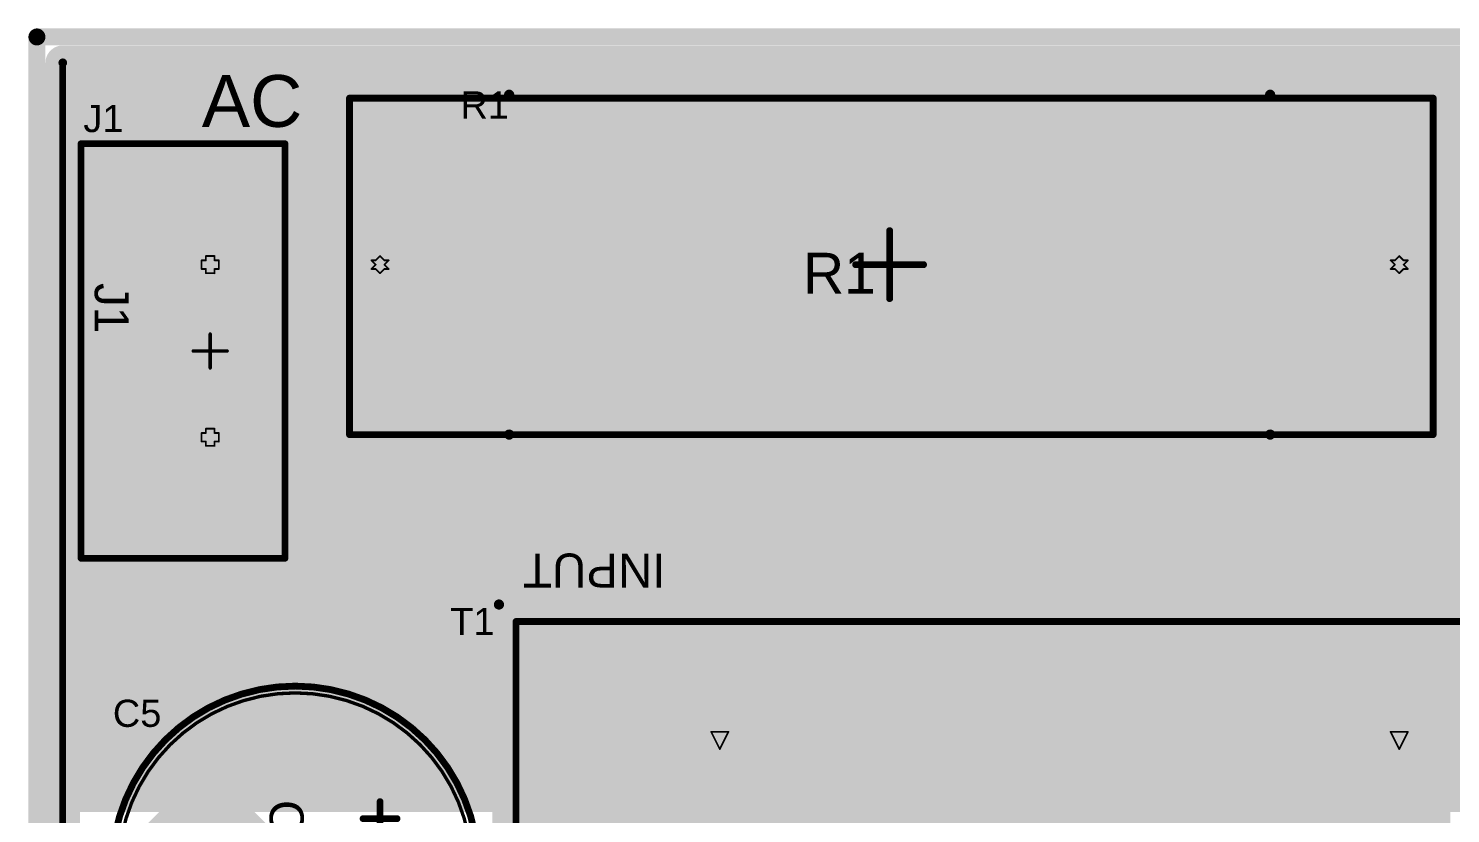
# Model space of a CAD drawing. Header units: inches. Extents: x -21 to 344, y -3 to 240.
# Drawn here: x -1.35 to 40.51, y 85.45 to 108.55 of the extents above; entities that cross this region are included whole.
import ezdxf

# ---------------------------------------------------------------- set-up
doc = ezdxf.new("R2010")
doc.units = ezdxf.units.IN
for name, color, linetype in [('Bottom Layer', 5, 'Continuous'), ('Bottom Solder', 6, 'Continuous'), ('Drill Drawing', 1, 'Continuous'), ('Int1 -GND)', 76, 'Continuous'), ('Int2 -PWR)', 16, 'Continuous'), ('Keep-Out Layer', 6, 'Continuous'), ('Multi-Layer', 9, 'Continuous'), ('Pad Holes', 156, 'Continuous'), ('Route Tool Path', 56, 'Continuous'), ('Top Component Center', 76, 'Continuous'), ('Top Designator', 56, 'Continuous'), ('Top Layer', 1, 'Continuous'), ('Top Overlay', 2, 'Continuous'), ('Top Solder', 216, 'Continuous')]:
    doc.layers.add(name, color=color, linetype=linetype)
doc.styles.add('Arial', font='', dxfattribs={"height": 0.2})
doc.styles.get('Arial').set_extended_font_data('Arial')

# ---------------------------------------------------------------- blocks, each defined once
blk = doc.blocks.new('EI30_14')
at = {"layer": 'Bottom Layer'}
h = blk.add_hatch(color=5, dxfattribs=at)
edge = h.paths.add_edge_path()
edge.add_arc((-10, 10), 0.75, 0, 360)
h = blk.add_hatch(color=5, dxfattribs=at)
edge = h.paths.add_edge_path()
edge.add_arc((10, 10), 0.75, 0, 360)
at = {"layer": 'Bottom Solder'}
h = blk.add_hatch(color=6, dxfattribs=at)
edge = h.paths.add_edge_path()
edge.add_arc((-10, 10), 0.8, 0, 360)
h = blk.add_hatch(color=6, dxfattribs=at)
edge = h.paths.add_edge_path()
edge.add_arc((10, 10), 0.8, 0, 360)
at = {"layer": 'Int1 -GND)'}
h = blk.add_hatch(color=7, dxfattribs=at)
edge = h.paths.add_edge_path()
edge.add_arc((-10, 10), 1.212, 0, 360)
h = blk.add_hatch(color=7, dxfattribs=at)
edge = h.paths.add_edge_path()
edge.add_arc((10, 10), 1.212, 0, 360)
at = {"layer": 'Int2 -PWR)'}
h = blk.add_hatch(color=7, dxfattribs=at)
edge = h.paths.add_edge_path()
edge.add_arc((-10, 10), 1.212, 0, 360)
h = blk.add_hatch(color=7, dxfattribs=at)
edge = h.paths.add_edge_path()
edge.add_arc((10, 10), 1.212, 0, 360)
at = {"layer": 'Multi-Layer'}
h = blk.add_hatch(color=9, dxfattribs=at)
edge = h.paths.add_edge_path()
edge.add_arc((-10, 10), 0.75, 0, 360)
h = blk.add_hatch(color=9, dxfattribs=at)
edge = h.paths.add_edge_path()
edge.add_arc((10, 10), 0.75, 0, 360)
at = {"layer": 'Pad Holes'}
h = blk.add_hatch(color=7, dxfattribs=at)
edge = h.paths.add_edge_path()
edge.add_arc((-10, 10), 0.45, 0, 360)
h = blk.add_hatch(color=7, dxfattribs=at)
edge = h.paths.add_edge_path()
edge.add_arc((10, 10), 0.45, 0, 360)
at = {"layer": 'Top Layer'}
h = blk.add_hatch(color=1, dxfattribs=at)
edge = h.paths.add_edge_path()
edge.add_arc((-10, 10), 0.75, 0, 360)
h = blk.add_hatch(color=1, dxfattribs=at)
edge = h.paths.add_edge_path()
edge.add_arc((10, 10), 0.75, 0, 360)
at = {"layer": 'Top Solder'}
h = blk.add_hatch(color=216, dxfattribs=at)
edge = h.paths.add_edge_path()
edge.add_arc((-10, 10), 0.8, 0, 360)
h = blk.add_hatch(color=216, dxfattribs=at)
edge = h.paths.add_edge_path()
edge.add_arc((10, 10), 0.8, 0, 360)
at = {"layer": 'Top Component Center'}
for points in [[(-16, -13.5, 0.2, 0.2, 0), (-16, 13.5, 0.2, 0.2, 0)], [(-16, 13.5, 0.2, 0.2, 0), (16, 13.5, 0.2, 0.2, 0)]]:
    blk.add_lwpolyline(points, format="xyseb", dxfattribs=at)
blk.add_lwpolyline([(-16.05, 13.5, 0.1, 0.1, 1), (-15.95, 13.5, 0.1, 0.1, 1)], format="xyseb", close=True, dxfattribs=at)
blk.add_lwpolyline([(-16.05, 13.5, 0.1, 0.1, 1), (-15.95, 13.5, 0.1, 0.1, 1)], format="xyseb", close=True, dxfattribs=at)
at = {"layer": 'Top Designator'}
for points in [[(-16, 13.5, 0.2, 0.2, 0), (16, 13.5, 0.2, 0.2, 0)], [(-16, -13.5, 0.2, 0.2, 0), (-16, 13.5, 0.2, 0.2, 0)]]:
    blk.add_lwpolyline(points, format="xyseb", dxfattribs=at)
blk.add_lwpolyline([(-16.05, 13.5, 0.1, 0.1, 1), (-15.95, 13.5, 0.1, 0.1, 1)], format="xyseb", close=True, dxfattribs=at)
blk.add_lwpolyline([(-16.05, 13.5, 0.1, 0.1, 1), (-15.95, 13.5, 0.1, 0.1, 1)], format="xyseb", close=True, dxfattribs=at)
at = {"layer": 'Top Overlay'}
for points in [[(-16.5, -14, 0.3, 0.3, 0), (-16.5, 14, 0.3, 0.3, 0)], [(-16.5, 14, 0.3, 0.3, 0), (16.5, 14, 0.3, 0.3, 0)]]:
    blk.add_lwpolyline(points, format="xyseb", dxfattribs=at)
blk.add_lwpolyline([(-16.575, 14, 0.15, 0.15, 1), (-16.425, 14, 0.15, 0.15, 1)], format="xyseb", close=True, dxfattribs=at)
blk.add_lwpolyline([(-16.575, 14, 0.15, 0.15, 1), (-16.425, 14, 0.15, 0.15, 1)], format="xyseb", close=True, dxfattribs=at)
at = {"layer": 'Top Overlay', "style": 'Arial'}
blk.add_text('INPUT', height=1, rotation=180, dxfattribs=at).set_placement((-11.6, 15.5))
blk = doc.blocks.new('5WD27_56')
at = {"layer": 'Bottom Layer'}
h = blk.add_hatch(color=5, dxfattribs=at)
edge = h.paths.add_edge_path()
edge.add_arc((-15, 0), 0.8, 0, 360)
h = blk.add_hatch(color=5, dxfattribs=at)
edge = h.paths.add_edge_path()
edge.add_arc((15, 0), 0.8, 0, 360)
at = {"layer": 'Bottom Solder'}
h = blk.add_hatch(color=6, dxfattribs=at)
edge = h.paths.add_edge_path()
edge.add_arc((-15, 0), 0.85, 0, 360)
h = blk.add_hatch(color=6, dxfattribs=at)
edge = h.paths.add_edge_path()
edge.add_arc((15, 0), 0.85, 0, 360)
at = {"layer": 'Int1 -GND)'}
h = blk.add_hatch(color=7, dxfattribs=at)
edge = h.paths.add_edge_path()
edge.add_arc((-15, 0), 1.262, 0, 360)
h = blk.add_hatch(color=7, dxfattribs=at)
edge = h.paths.add_edge_path()
edge.add_arc((15, 0), 1.262, 0, 360)
at = {"layer": 'Int2 -PWR)'}
h = blk.add_hatch(color=7, dxfattribs=at)
edge = h.paths.add_edge_path()
edge.add_arc((-15, 0), 1.262, 0, 360)
h = blk.add_hatch(color=7, dxfattribs=at)
edge = h.paths.add_edge_path()
edge.add_arc((15, 0), 1.262, 0, 360)
at = {"layer": 'Multi-Layer'}
h = blk.add_hatch(color=9, dxfattribs=at)
edge = h.paths.add_edge_path()
edge.add_arc((-15, 0), 0.8, 0, 360)
h = blk.add_hatch(color=9, dxfattribs=at)
edge = h.paths.add_edge_path()
edge.add_arc((15, 0), 0.8, 0, 360)
at = {"layer": 'Pad Holes'}
h = blk.add_hatch(color=7, dxfattribs=at)
edge = h.paths.add_edge_path()
edge.add_arc((-15, 0), 0.5, 0, 360)
h = blk.add_hatch(color=7, dxfattribs=at)
edge = h.paths.add_edge_path()
edge.add_arc((15, 0), 0.5, 0, 360)
at = {"layer": 'Top Layer'}
h = blk.add_hatch(color=1, dxfattribs=at)
edge = h.paths.add_edge_path()
edge.add_arc((-15, 0), 0.8, 0, 360)
h = blk.add_hatch(color=1, dxfattribs=at)
edge = h.paths.add_edge_path()
edge.add_arc((15, 0), 0.8, 0, 360)
at = {"layer": 'Top Solder'}
h = blk.add_hatch(color=216, dxfattribs=at)
edge = h.paths.add_edge_path()
edge.add_arc((-15, 0), 0.85, 0, 360)
h = blk.add_hatch(color=216, dxfattribs=at)
edge = h.paths.add_edge_path()
edge.add_arc((15, 0), 0.85, 0, 360)
at = {"layer": 'Top Component Center'}
for points in [[(-15.9, 4.9, 0.2, 0.2, 0), (-9.2, 4.9, 0.2, 0.2, 0)], [(-15.9, -5, 0.2, 0.2, 0), (-15.9, 4.9, 0.2, 0.2, 0)], [(-9.2, 4.9, 0.2, 0.2, 0), (16, 4.9, 0.2, 0.2, 0)], [(16, -5, 0.2, 0.2, 0), (16, 4.9, 0.2, 0.2, 0)], [(0, -1, 0.2, 0.2, 0), (0, 1, 0.2, 0.2, 0)], [(-1, 0, 0.2, 0.2, 0), (1, 0, 0.2, 0.2, 0)], [(-15.9, -5, 0.2, 0.2, 0), (16, -5, 0.2, 0.2, 0)]]:
    blk.add_lwpolyline(points, format="xyseb", dxfattribs=at)
for points in [[(-15.95, 4.9, 0.1, 0.1, 1), (-15.85, 4.9, 0.1, 0.1, 1)], [(-15.95, 4.9, 0.1, 0.1, 1), (-15.85, 4.9, 0.1, 0.1, 1)], [(-9.25, 4.9, 0.1, 0.1, 1), (-9.15, 4.9, 0.1, 0.1, 1)], [(-9.25, 4.9, 0.1, 0.1, 1), (-9.15, 4.9, 0.1, 0.1, 1)], [(15.95, 4.9, 0.1, 0.1, 1), (16.05, 4.9, 0.1, 0.1, 1)], [(15.95, 4.9, 0.1, 0.1, 1), (16.05, 4.9, 0.1, 0.1, 1)], [(-0.05, 1, 0.1, 0.1, 1), (0.05, 1, 0.1, 0.1, 1)], [(-1.05, 0, 0.1, 0.1, 1), (-0.95, 0, 0.1, 0.1, 1)], [(0.95, 0, 0.1, 0.1, 1), (1.05, 0, 0.1, 0.1, 1)], [(-0.05, -1, 0.1, 0.1, 1), (0.05, -1, 0.1, 0.1, 1)], [(-15.95, -5, 0.1, 0.1, 1), (-15.85, -5, 0.1, 0.1, 1)], [(-15.95, -5, 0.1, 0.1, 1), (-15.85, -5, 0.1, 0.1, 1)], [(15.95, -5, 0.1, 0.1, 1), (16.05, -5, 0.1, 0.1, 1)], [(15.95, -5, 0.1, 0.1, 1), (16.05, -5, 0.1, 0.1, 1)]]:
    blk.add_lwpolyline(points, format="xyseb", close=True, dxfattribs=at)
at = {"layer": 'Top Designator'}
for points in [[(-15.9, 4.9, 0.2, 0.2, 0), (-9.2, 4.9, 0.2, 0.2, 0)], [(-15.9, -5, 0.2, 0.2, 0), (-15.9, 4.9, 0.2, 0.2, 0)], [(-9.2, 4.9, 0.2, 0.2, 0), (16, 4.9, 0.2, 0.2, 0)], [(16, -5, 0.2, 0.2, 0), (16, 4.9, 0.2, 0.2, 0)], [(-15.9, -5, 0.2, 0.2, 0), (16, -5, 0.2, 0.2, 0)]]:
    blk.add_lwpolyline(points, format="xyseb", dxfattribs=at)
for points in [[(-15.95, 4.9, 0.1, 0.1, 1), (-15.85, 4.9, 0.1, 0.1, 1)], [(-15.95, 4.9, 0.1, 0.1, 1), (-15.85, 4.9, 0.1, 0.1, 1)], [(-9.25, 4.9, 0.1, 0.1, 1), (-9.15, 4.9, 0.1, 0.1, 1)], [(-9.25, 4.9, 0.1, 0.1, 1), (-9.15, 4.9, 0.1, 0.1, 1)], [(15.95, 4.9, 0.1, 0.1, 1), (16.05, 4.9, 0.1, 0.1, 1)], [(15.95, 4.9, 0.1, 0.1, 1), (16.05, 4.9, 0.1, 0.1, 1)], [(-15.95, -5, 0.1, 0.1, 1), (-15.85, -5, 0.1, 0.1, 1)], [(-15.95, -5, 0.1, 0.1, 1), (-15.85, -5, 0.1, 0.1, 1)], [(15.95, -5, 0.1, 0.1, 1), (16.05, -5, 0.1, 0.1, 1)], [(15.95, -5, 0.1, 0.1, 1), (16.05, -5, 0.1, 0.1, 1)]]:
    blk.add_lwpolyline(points, format="xyseb", close=True, dxfattribs=at)
at = {"layer": 'Top Overlay'}
for points in [[(-11.2, -5, 0.3, 0.3, 0), (-11.2, 5, 0.3, 0.3, 0)], [(-11.2, 5, 0.3, 0.3, 0), (11.2, 5, 0.3, 0.3, 0)], [(11.2, -5, 0.3, 0.3, 0), (11.2, 5, 0.3, 0.3, 0)], [(-11.2, -5, 0.3, 0.3, 0), (11.2, -5, 0.3, 0.3, 0)]]:
    blk.add_lwpolyline(points, format="xyseb", dxfattribs=at)
for points in [[(-11.275, 5, 0.15, 0.15, 1), (-11.125, 5, 0.15, 0.15, 1)], [(-11.275, 5, 0.15, 0.15, 1), (-11.125, 5, 0.15, 0.15, 1)], [(11.125, 5, 0.15, 0.15, 1), (11.275, 5, 0.15, 0.15, 1)], [(11.125, 5, 0.15, 0.15, 1), (11.275, 5, 0.15, 0.15, 1)], [(-11.275, -5, 0.15, 0.15, 1), (-11.125, -5, 0.15, 0.15, 1)], [(-11.275, -5, 0.15, 0.15, 1), (-11.125, -5, 0.15, 0.15, 1)], [(11.125, -5, 0.15, 0.15, 1), (11.275, -5, 0.15, 0.15, 1)], [(11.125, -5, 0.15, 0.15, 1), (11.275, -5, 0.15, 0.15, 1)]]:
    blk.add_lwpolyline(points, format="xyseb", close=True, dxfattribs=at)
at = {"layer": 'Top Designator', "style": 'Arial'}
blk.add_text('R1', height=1.2, rotation=360, dxfattribs=at).set_placement((-2.55, -0.85))
blk = doc.blocks.new('TBP01R1_508_02BE_70')
at = {"layer": 'Bottom Layer'}
h = blk.add_hatch(color=5, dxfattribs=at)
edge = h.paths.add_edge_path()
edge.add_arc((-2.54, 0), 1.5, 0, 360)
h = blk.add_hatch(color=5, dxfattribs=at)
edge = h.paths.add_edge_path()
edge.add_arc((2.54, 0), 1.5, 0, 360)
at = {"layer": 'Bottom Solder'}
h = blk.add_hatch(color=6, dxfattribs=at)
edge = h.paths.add_edge_path()
edge.add_arc((-2.54, 0), 1.55, 0, 360)
h = blk.add_hatch(color=6, dxfattribs=at)
edge = h.paths.add_edge_path()
edge.add_arc((2.54, 0), 1.55, 0, 360)
at = {"layer": 'Int1 -GND)'}
h = blk.add_hatch(color=7, dxfattribs=at)
edge = h.paths.add_edge_path()
edge.add_arc((-2.54, 0), 1.637, 0, 360)
h = blk.add_hatch(color=7, dxfattribs=at)
edge = h.paths.add_edge_path()
edge.add_arc((2.54, 0), 1.637, 0, 360)
at = {"layer": 'Int2 -PWR)'}
h = blk.add_hatch(color=7, dxfattribs=at)
edge = h.paths.add_edge_path()
edge.add_arc((-2.54, 0), 1.637, 0, 360)
h = blk.add_hatch(color=7, dxfattribs=at)
edge = h.paths.add_edge_path()
edge.add_arc((2.54, 0), 1.637, 0, 360)
at = {"layer": 'Multi-Layer'}
h = blk.add_hatch(color=9, dxfattribs=at)
edge = h.paths.add_edge_path()
edge.add_arc((-2.54, 0), 1.5, 0, 360)
h = blk.add_hatch(color=9, dxfattribs=at)
edge = h.paths.add_edge_path()
edge.add_arc((2.54, 0), 1.5, 0, 360)
at = {"layer": 'Pad Holes'}
h = blk.add_hatch(color=7, dxfattribs=at)
edge = h.paths.add_edge_path()
edge.add_arc((-2.54, 0), 0.875, 0, 360)
h = blk.add_hatch(color=7, dxfattribs=at)
edge = h.paths.add_edge_path()
edge.add_arc((2.54, 0), 0.875, 0, 360)
at = {"layer": 'Top Layer'}
h = blk.add_hatch(color=1, dxfattribs=at)
edge = h.paths.add_edge_path()
edge.add_arc((-2.54, 0), 1.5, 0, 360)
h = blk.add_hatch(color=1, dxfattribs=at)
edge = h.paths.add_edge_path()
edge.add_arc((2.54, 0), 1.5, 0, 360)
at = {"layer": 'Top Solder'}
h = blk.add_hatch(color=216, dxfattribs=at)
edge = h.paths.add_edge_path()
edge.add_arc((-2.54, 0), 1.55, 0, 360)
h = blk.add_hatch(color=216, dxfattribs=at)
edge = h.paths.add_edge_path()
edge.add_arc((2.54, 0), 1.55, 0, 360)
at = {"layer": 'Top Component Center'}
for points in [[(6.1, 2.2, 0.1, 0.1, 0), (-6.1, 2.2, 0.1, 0.1, 0)], [(-6.1, -3.8, 0.1, 0.1, 0), (-6.1, 2.2, 0.1, 0.1, 0)], [(6.1, -3.8, 0.1, 0.1, 0), (6.1, 2.2, 0.1, 0.1, 0)], [(0, -0.5, 0.1, 0.1, 0), (0, 0.5, 0.1, 0.1, 0)], [(0.5, 0, 0.1, 0.1, 0), (-0.5, 0, 0.1, 0.1, 0)], [(6.1, -3.8, 0.1, 0.1, 0), (-6.1, -3.8, 0.1, 0.1, 0)]]:
    blk.add_lwpolyline(points, format="xyseb", dxfattribs=at)
for points in [[(-6.125, 2.2, 0.05, 0.05, 1), (-6.075, 2.2, 0.05, 0.05, 1)], [(-6.125, 2.2, 0.05, 0.05, 1), (-6.075, 2.2, 0.05, 0.05, 1)], [(6.075, 2.2, 0.05, 0.05, 1), (6.125, 2.2, 0.05, 0.05, 1)], [(6.075, 2.2, 0.05, 0.05, 1), (6.125, 2.2, 0.05, 0.05, 1)], [(-0.025, 0.5, 0.05, 0.05, 1), (0.025, 0.5, 0.05, 0.05, 1)], [(-0.525, 0, 0.05, 0.05, 1), (-0.475, 0, 0.05, 0.05, 1)], [(0.475, 0, 0.05, 0.05, 1), (0.525, 0, 0.05, 0.05, 1)], [(-0.025, -0.5, 0.05, 0.05, 1), (0.025, -0.5, 0.05, 0.05, 1)], [(-6.125, -3.8, 0.05, 0.05, 1), (-6.075, -3.8, 0.05, 0.05, 1)], [(-6.125, -3.8, 0.05, 0.05, 1), (-6.075, -3.8, 0.05, 0.05, 1)], [(6.075, -3.8, 0.05, 0.05, 1), (6.125, -3.8, 0.05, 0.05, 1)], [(6.075, -3.8, 0.05, 0.05, 1), (6.125, -3.8, 0.05, 0.05, 1)]]:
    blk.add_lwpolyline(points, format="xyseb", close=True, dxfattribs=at)
at = {"layer": 'Top Designator'}
for points in [[(6.1, 2.2, 0.1, 0.1, 0), (-6.1, 2.2, 0.1, 0.1, 0)], [(-6.1, -3.8, 0.1, 0.1, 0), (-6.1, 2.2, 0.1, 0.1, 0)], [(6.1, -3.8, 0.1, 0.1, 0), (6.1, 2.2, 0.1, 0.1, 0)], [(6.1, -3.8, 0.1, 0.1, 0), (-6.1, -3.8, 0.1, 0.1, 0)]]:
    blk.add_lwpolyline(points, format="xyseb", dxfattribs=at)
for points in [[(-6.125, 2.2, 0.05, 0.05, 1), (-6.075, 2.2, 0.05, 0.05, 1)], [(-6.125, 2.2, 0.05, 0.05, 1), (-6.075, 2.2, 0.05, 0.05, 1)], [(6.075, 2.2, 0.05, 0.05, 1), (6.125, 2.2, 0.05, 0.05, 1)], [(6.075, 2.2, 0.05, 0.05, 1), (6.125, 2.2, 0.05, 0.05, 1)], [(-6.125, -3.8, 0.05, 0.05, 1), (-6.075, -3.8, 0.05, 0.05, 1)], [(-6.125, -3.8, 0.05, 0.05, 1), (-6.075, -3.8, 0.05, 0.05, 1)], [(6.075, -3.8, 0.05, 0.05, 1), (6.125, -3.8, 0.05, 0.05, 1)], [(6.075, -3.8, 0.05, 0.05, 1), (6.125, -3.8, 0.05, 0.05, 1)]]:
    blk.add_lwpolyline(points, format="xyseb", close=True, dxfattribs=at)
at = {"layer": 'Top Overlay'}
for points in [[(6.1, 2.2, 0.2, 0.2, 0), (-6.1, 2.2, 0.2, 0.2, 0)], [(-6.1, -3.8, 0.2, 0.2, 0), (-6.1, 2.2, 0.2, 0.2, 0)], [(6.1, -3.8, 0.2, 0.2, 0), (6.1, 2.2, 0.2, 0.2, 0)], [(6.1, -3.8, 0.2, 0.2, 0), (-6.1, -3.8, 0.2, 0.2, 0)]]:
    blk.add_lwpolyline(points, format="xyseb", dxfattribs=at)
for points in [[(-6.15, 2.2, 0.1, 0.1, 1), (-6.05, 2.2, 0.1, 0.1, 1)], [(-6.15, 2.2, 0.1, 0.1, 1), (-6.05, 2.2, 0.1, 0.1, 1)], [(6.05, 2.2, 0.1, 0.1, 1), (6.15, 2.2, 0.1, 0.1, 1)], [(6.05, 2.2, 0.1, 0.1, 1), (6.15, 2.2, 0.1, 0.1, 1)], [(-6.15, -3.8, 0.1, 0.1, 1), (-6.05, -3.8, 0.1, 0.1, 1)], [(-6.15, -3.8, 0.1, 0.1, 1), (-6.05, -3.8, 0.1, 0.1, 1)], [(6.05, -3.8, 0.1, 0.1, 1), (6.15, -3.8, 0.1, 0.1, 1)], [(6.05, -3.8, 0.1, 0.1, 1), (6.15, -3.8, 0.1, 0.1, 1)]]:
    blk.add_lwpolyline(points, format="xyseb", close=True, dxfattribs=at)
at = {"layer": 'Top Designator', "style": 'Arial'}
blk.add_text('J1', height=1, dxfattribs=at).set_placement((-2, -3.4))
blk = doc.blocks.new('CAP_RADIAL_R10_P5_121')
at = {"layer": 'Bottom Layer'}
h = blk.add_hatch(color=5, dxfattribs=at)
edge = h.paths.add_edge_path()
edge.add_arc((-2.5, 0), 0.65, 0, 360)
h = blk.add_hatch(color=5, dxfattribs=at)
edge = h.paths.add_edge_path()
edge.add_arc((2.5, 0), 0.65, 0, 360)
at = {"layer": 'Bottom Solder'}
h = blk.add_hatch(color=6, dxfattribs=at)
edge = h.paths.add_edge_path()
edge.add_arc((-2.5, 0), 0.7, 0, 360)
h = blk.add_hatch(color=6, dxfattribs=at)
edge = h.paths.add_edge_path()
edge.add_arc((2.5, 0), 0.7, 0, 360)
at = {"layer": 'Int1 -GND)'}
h = blk.add_hatch(color=7, dxfattribs=at)
edge = h.paths.add_edge_path()
edge.add_arc((-2.5, 0), 1.162, 0, 360)
at = {"layer": 'Int2 -PWR)'}
h = blk.add_hatch(color=7, dxfattribs=at)
edge = h.paths.add_edge_path()
edge.add_arc((-2.5, 0), 1.162, 0, 360)
h = blk.add_hatch(color=7, dxfattribs=at)
edge = h.paths.add_edge_path()
edge.add_arc((2.5, 0), 1.162, 0, 360)
at = {"layer": 'Multi-Layer'}
h = blk.add_hatch(color=9, dxfattribs=at)
edge = h.paths.add_edge_path()
edge.add_arc((-2.5, 0), 0.65, 0, 360)
h = blk.add_hatch(color=9, dxfattribs=at)
edge = h.paths.add_edge_path()
edge.add_arc((2.5, 0), 0.65, 0, 360)
at = {"layer": 'Pad Holes'}
h = blk.add_hatch(color=7, dxfattribs=at)
edge = h.paths.add_edge_path()
edge.add_arc((-2.5, 0), 0.4, 0, 360)
h = blk.add_hatch(color=7, dxfattribs=at)
edge = h.paths.add_edge_path()
edge.add_arc((2.5, 0), 0.4, 0, 360)
at = {"layer": 'Top Layer'}
h = blk.add_hatch(color=1, dxfattribs=at)
edge = h.paths.add_edge_path()
edge.add_arc((-2.5, 0), 0.65, 0, 360)
h = blk.add_hatch(color=1, dxfattribs=at)
edge = h.paths.add_edge_path()
edge.add_arc((2.5, 0), 0.65, 0, 360)
at = {"layer": 'Top Solder'}
h = blk.add_hatch(color=216, dxfattribs=at)
edge = h.paths.add_edge_path()
edge.add_arc((-2.5, 0), 0.7, 0, 360)
h = blk.add_hatch(color=216, dxfattribs=at)
edge = h.paths.add_edge_path()
edge.add_arc((2.5, 0), 0.7, 0, 360)
at = {"layer": 'Int1 -GND)'}
for points in [[(2.116, 0.823, 0.254, 0.254, -0.221695), (2.884, 0.823, 0.254, 0.254, 0)], [(1.677, -0.384, 0.254, 0.254, -0.221695), (1.677, 0.384, 0.254, 0.254, 0)], [(3.323, 0.384, 0.254, 0.254, -0.221695), (3.323, -0.384, 0.254, 0.254, 0)], [(2.884, -0.823, 0.254, 0.254, -0.221695), (2.116, -0.823, 0.254, 0.254, 0)]]:
    blk.add_lwpolyline(points, format="xyseb", dxfattribs=at)
for points in [[(2.053, 0.823, 0.127, 0.127, 1), (2.18, 0.823, 0.127, 0.127, 1)], [(2.82, 0.823, 0.127, 0.127, 1), (2.947, 0.823, 0.127, 0.127, 1)], [(1.614, 0.384, 0.127, 0.127, 1), (1.741, 0.384, 0.127, 0.127, 1)], [(3.259, 0.384, 0.127, 0.127, 1), (3.386, 0.384, 0.127, 0.127, 1)], [(1.614, -0.384, 0.127, 0.127, 1), (1.741, -0.384, 0.127, 0.127, 1)], [(3.259, -0.384, 0.127, 0.127, 1), (3.386, -0.384, 0.127, 0.127, 1)], [(2.053, -0.823, 0.127, 0.127, 1), (2.18, -0.823, 0.127, 0.127, 1)], [(2.82, -0.823, 0.127, 0.127, 1), (2.947, -0.823, 0.127, 0.127, 1)]]:
    blk.add_lwpolyline(points, format="xyseb", close=True, dxfattribs=at)
at = {"layer": 'Top Component Center'}
for points in [[(5.2, 0, 0.1, 0.1, 1), (-5.2, 0, 0.1, 0.1, 1)], [(-0.025, 0.5, 0.05, 0.05, 1), (0.025, 0.5, 0.05, 0.05, 1)], [(-5.225, 0, 0.05, 0.05, 1), (-5.175, 0, 0.05, 0.05, 1)], [(-0.525, 0, 0.05, 0.05, 1), (-0.475, 0, 0.05, 0.05, 1)], [(0.475, 0, 0.05, 0.05, 1), (0.525, 0, 0.05, 0.05, 1)], [(5.175, 0, 0.05, 0.05, 1), (5.225, 0, 0.05, 0.05, 1)], [(-0.025, -0.5, 0.05, 0.05, 1), (0.025, -0.5, 0.05, 0.05, 1)]]:
    blk.add_lwpolyline(points, format="xyseb", close=True, dxfattribs=at)
for points in [[(0, 0.5, 0.1, 0.1, 0), (0, -0.5, 0.1, 0.1, 0)], [(0.5, 0, 0.1, 0.1, 0), (-0.5, 0, 0.1, 0.1, 0)]]:
    blk.add_lwpolyline(points, format="xyseb", dxfattribs=at)
at = {"layer": 'Top Designator'}
for points in [[(5.2, 0, 0.1, 0.1, 1), (-5.2, 0, 0.1, 0.1, 1)], [(-5.225, 0, 0.05, 0.05, 1), (-5.175, 0, 0.05, 0.05, 1)], [(5.175, 0, 0.05, 0.05, 1), (5.225, 0, 0.05, 0.05, 1)]]:
    blk.add_lwpolyline(points, format="xyseb", close=True, dxfattribs=at)
at = {"layer": 'Top Overlay'}
for points in [[(5.4, 0, 0.2, 0.2, 1), (-5.4, 0, 0.2, 0.2, 1)], [(-5.45, 0, 0.1, 0.1, 1), (-5.35, 0, 0.1, 0.1, 1)], [(5.35, 0, 0.1, 0.1, 1), (5.45, 0, 0.1, 0.1, 1)], [(-2.55, -1, 0.1, 0.1, 1), (-2.45, -1, 0.1, 0.1, 1)], [(-3.05, -1.5, 0.1, 0.1, 1), (-2.95, -1.5, 0.1, 0.1, 1)], [(-2.05, -1.5, 0.1, 0.1, 1), (-1.95, -1.5, 0.1, 0.1, 1)], [(-2.55, -2, 0.1, 0.1, 1), (-2.45, -2, 0.1, 0.1, 1)]]:
    blk.add_lwpolyline(points, format="xyseb", close=True, dxfattribs=at)
for points in [[(-2.5, -1, 0.2, 0.2, 0), (-2.5, -2, 0.2, 0.2, 0)], [(-2, -1.5, 0.2, 0.2, 0), (-3, -1.5, 0.2, 0.2, 0)]]:
    blk.add_lwpolyline(points, format="xyseb", dxfattribs=at)
at = {"layer": 'Top Designator', "style": 'Arial'}
blk.add_text('C5', height=1, rotation=90, dxfattribs=at).set_placement((0.75, -2.05))

msp = doc.modelspace()

# ---------------------------------------------------------------- hatches: boundary and pattern name
at = {"layer": 'Int1 -GND)'}
for points in [[(-0.5, 85.7), (45.4, 85.7), (45.4, 107.2), (-0.5, 107.2)], [(12.3, 63.7), (40.4, 63.7), (40.4, 87.7), (12.3, 87.7)]]:
    msp.add_hatch(color=7, dxfattribs=at).paths.add_polyline_path(points)
at = {"layer": 'Int2 -PWR)'}
for points in [[(-0.4, 85.5), (45.5, 85.5), (45.5, 107.6), (-0.4, 107.6)], [(12.4, 63.5), (40.5, 63.5), (40.5, 87.5), (12.4, 87.5)]]:
    msp.add_hatch(color=7, dxfattribs=at).paths.add_polyline_path(points)
at = {"layer": 'Top Layer'}
h = msp.add_hatch(color=1, dxfattribs=at)
h.paths.add_polyline_path([(5.8, 85), (5.8, 68.1), (4.8, 67.1), (2.9, 67.1), (2.1, 67.9), (2.1, 85.1), (2.9, 85.9), (4.9, 85.9)])
h.paths.add_polyline_path([(4.127, 84.702), (4.127, 83.927), (4.902, 83.927), (4.842, 84.149), (4.723, 84.355), (4.555, 84.523), (4.349, 84.642)], flags=0)
h.paths.add_polyline_path([(3.873, 84.702), (3.651, 84.642), (3.445, 84.523), (3.277, 84.355), (3.158, 84.149), (3.098, 83.927), (3.873, 83.927)], flags=0)
h.paths.add_polyline_path([(4.902, 83.673), (4.127, 83.673), (4.127, 82.898), (4.349, 82.958), (4.555, 83.077), (4.723, 83.245), (4.842, 83.451)], flags=0)
h.paths.add_polyline_path([(3.873, 83.673), (3.098, 83.673), (3.158, 83.451), (3.277, 83.245), (3.445, 83.077), (3.651, 82.958), (3.873, 82.898)], flags=0)
h.paths.add_polyline_path([(4.19, 82.321), (4.19, 81.99), (4.521, 81.99), (4.47, 82.114), (4.314, 82.27)], flags=0)
h.paths.add_polyline_path([(3.809, 82.321), (3.686, 82.27), (3.53, 82.114), (3.479, 81.99), (3.809, 81.99)], flags=0)
h.paths.add_polyline_path([(4.521, 81.609), (4.19, 81.609), (4.19, 81.279), (4.314, 81.33), (4.47, 81.486)], flags=0)
h.paths.add_polyline_path([(3.809, 81.609), (3.479, 81.609), (3.53, 81.486), (3.686, 81.33), (3.809, 81.279)], flags=0)
h.paths.add_polyline_path([(4.19, 80.321), (4.19, 79.991), (4.521, 79.991), (4.47, 80.114), (4.314, 80.27)], flags=0)
h.paths.add_polyline_path([(3.809, 80.321), (3.686, 80.27), (3.53, 80.114), (3.479, 79.991), (3.809, 79.991)], flags=0)
h.paths.add_polyline_path([(4.521, 79.61), (4.19, 79.61), (4.19, 79.279), (4.314, 79.33), (4.47, 79.486)], flags=0)
h.paths.add_polyline_path([(3.809, 79.61), (3.479, 79.61), (3.53, 79.486), (3.686, 79.33), (3.809, 79.279)], flags=0)
h.paths.add_polyline_path([(4.19, 78.321), (4.19, 77.99), (4.521, 77.99), (4.47, 78.114), (4.314, 78.27)], flags=0)
h.paths.add_polyline_path([(3.809, 78.321), (3.686, 78.27), (3.53, 78.114), (3.479, 77.99), (3.809, 77.99)], flags=0)
h.paths.add_polyline_path([(4.521, 77.609), (4.19, 77.609), (4.19, 77.279), (4.314, 77.33), (4.47, 77.486)], flags=0)
h.paths.add_polyline_path([(3.809, 77.609), (3.479, 77.609), (3.53, 77.486), (3.686, 77.33), (3.809, 77.279)], flags=0)
h.paths.add_polyline_path([(4.19, 76.321), (4.19, 75.991), (4.521, 75.991), (4.47, 76.114), (4.314, 76.27)], flags=0)
h.paths.add_polyline_path([(3.809, 76.321), (3.686, 76.27), (3.53, 76.114), (3.479, 75.991), (3.809, 75.991)], flags=0)
h.paths.add_polyline_path([(4.521, 75.61), (4.19, 75.61), (4.19, 75.279), (4.314, 75.33), (4.47, 75.486)], flags=0)
h.paths.add_polyline_path([(3.809, 75.61), (3.479, 75.61), (3.53, 75.486), (3.686, 75.33), (3.809, 75.279)], flags=0)
h.paths.add_polyline_path([(4.19, 74.321), (4.19, 73.99), (4.521, 73.99), (4.47, 74.114), (4.314, 74.27)], flags=0)
h.paths.add_polyline_path([(3.809, 74.321), (3.686, 74.27), (3.53, 74.114), (3.479, 73.99), (3.809, 73.99)], flags=0)
h.paths.add_polyline_path([(4.521, 73.609), (4.19, 73.609), (4.19, 73.279), (4.314, 73.33), (4.47, 73.486)], flags=0)
h.paths.add_polyline_path([(3.809, 73.609), (3.479, 73.609), (3.53, 73.486), (3.686, 73.33), (3.809, 73.279)], flags=0)
h.paths.add_polyline_path([(4.19, 72.321), (4.19, 71.991), (4.521, 71.991), (4.47, 72.114), (4.314, 72.27)], flags=0)
h.paths.add_polyline_path([(3.809, 72.321), (3.686, 72.27), (3.53, 72.114), (3.479, 71.991), (3.809, 71.991)], flags=0)
h.paths.add_polyline_path([(4.521, 71.61), (4.19, 71.61), (4.19, 71.279), (4.314, 71.33), (4.47, 71.486)], flags=0)
h.paths.add_polyline_path([(3.809, 71.61), (3.479, 71.61), (3.53, 71.486), (3.686, 71.33), (3.809, 71.279)], flags=0)
h.paths.add_polyline_path([(4.127, 70.702), (4.127, 69.927), (4.902, 69.927), (4.842, 70.149), (4.723, 70.355), (4.555, 70.523), (4.349, 70.642)], flags=0)
h.paths.add_polyline_path([(3.873, 70.702), (3.651, 70.642), (3.445, 70.523), (3.277, 70.355), (3.158, 70.149), (3.098, 69.927), (3.873, 69.927)], flags=0)
h.paths.add_polyline_path([(4.902, 69.673), (4.127, 69.673), (4.127, 68.898), (4.349, 68.958), (4.555, 69.077), (4.723, 69.245), (4.842, 69.451)], flags=0)
h.paths.add_polyline_path([(3.873, 69.673), (3.098, 69.673), (3.158, 69.451), (3.277, 69.245), (3.445, 69.077), (3.651, 68.958), (3.873, 68.898)], flags=0)

# ---------------------------------------------------------------- linework, layer by layer
at = {"layer": 'Drill Drawing'}
for points in [[(3.746, 101.473, 0.0508, 0.0508, 0), (3.746, 101.727, 0.0508, 0.0508, 0)], [(3.746, 101.727, 0.0508, 0.0508, 0), (3.873, 101.727, 0.0508, 0.0508, 0)], [(3.873, 101.727, 0.0508, 0.0508, 0), (3.873, 101.854, 0.0508, 0.0508, 0)], [(3.873, 101.854, 0.0508, 0.0508, 0), (4.127, 101.854, 0.0508, 0.0508, 0)], [(4.127, 101.727, 0.0508, 0.0508, 0), (4.127, 101.854, 0.0508, 0.0508, 0)], [(4.127, 101.727, 0.0508, 0.0508, 0), (4.254, 101.727, 0.0508, 0.0508, 0)], [(4.254, 101.473, 0.0508, 0.0508, 0), (4.254, 101.727, 0.0508, 0.0508, 0)], [(8.746, 101.727, 0.0508, 0.0508, 0), (8.873, 101.6, 0.0508, 0.0508, 0)], [(8.746, 101.727, 0.0508, 0.0508, 0), (8.873, 101.727, 0.0508, 0.0508, 0)], [(8.873, 101.727, 0.0508, 0.0508, 0), (9, 101.854, 0.0508, 0.0508, 0)], [(9, 101.854, 0.0508, 0.0508, 0), (9.127, 101.727, 0.0508, 0.0508, 0)], [(9.127, 101.727, 0.0508, 0.0508, 0), (9.254, 101.727, 0.0508, 0.0508, 0)], [(9.127, 101.6, 0.0508, 0.0508, 0), (9.254, 101.727, 0.0508, 0.0508, 0)], [(38.746, 101.727, 0.0508, 0.0508, 0), (38.873, 101.6, 0.0508, 0.0508, 0)], [(38.746, 101.727, 0.0508, 0.0508, 0), (38.873, 101.727, 0.0508, 0.0508, 0)], [(38.873, 101.727, 0.0508, 0.0508, 0), (39, 101.854, 0.0508, 0.0508, 0)], [(39, 101.854, 0.0508, 0.0508, 0), (39.127, 101.727, 0.0508, 0.0508, 0)], [(39.127, 101.727, 0.0508, 0.0508, 0), (39.254, 101.727, 0.0508, 0.0508, 0)], [(39.127, 101.6, 0.0508, 0.0508, 0), (39.254, 101.727, 0.0508, 0.0508, 0)], [(3.746, 101.473, 0.0508, 0.0508, 0), (3.873, 101.473, 0.0508, 0.0508, 0)], [(3.873, 101.346, 0.0508, 0.0508, 0), (3.873, 101.473, 0.0508, 0.0508, 0)], [(3.873, 101.346, 0.0508, 0.0508, 0), (4.127, 101.346, 0.0508, 0.0508, 0)], [(4.127, 101.473, 0.0508, 0.0508, 0), (4.254, 101.473, 0.0508, 0.0508, 0)], [(4.127, 101.346, 0.0508, 0.0508, 0), (4.127, 101.473, 0.0508, 0.0508, 0)], [(8.746, 101.473, 0.0508, 0.0508, 0), (8.873, 101.6, 0.0508, 0.0508, 0)], [(8.746, 101.473, 0.0508, 0.0508, 0), (8.873, 101.473, 0.0508, 0.0508, 0)], [(8.873, 101.473, 0.0508, 0.0508, 0), (9, 101.346, 0.0508, 0.0508, 0)], [(9, 101.346, 0.0508, 0.0508, 0), (9.127, 101.473, 0.0508, 0.0508, 0)], [(9.127, 101.6, 0.0508, 0.0508, 0), (9.254, 101.473, 0.0508, 0.0508, 0)], [(9.127, 101.473, 0.0508, 0.0508, 0), (9.254, 101.473, 0.0508, 0.0508, 0)], [(38.746, 101.473, 0.0508, 0.0508, 0), (38.873, 101.6, 0.0508, 0.0508, 0)], [(38.746, 101.473, 0.0508, 0.0508, 0), (38.873, 101.473, 0.0508, 0.0508, 0)], [(38.873, 101.473, 0.0508, 0.0508, 0), (39, 101.346, 0.0508, 0.0508, 0)], [(39, 101.346, 0.0508, 0.0508, 0), (39.127, 101.473, 0.0508, 0.0508, 0)], [(39.127, 101.6, 0.0508, 0.0508, 0), (39.254, 101.473, 0.0508, 0.0508, 0)], [(39.127, 101.473, 0.0508, 0.0508, 0), (39.254, 101.473, 0.0508, 0.0508, 0)], [(3.873, 96.647, 0.0508, 0.0508, 0), (3.873, 96.774, 0.0508, 0.0508, 0)], [(3.873, 96.774, 0.0508, 0.0508, 0), (4.127, 96.774, 0.0508, 0.0508, 0)], [(4.127, 96.647, 0.0508, 0.0508, 0), (4.127, 96.774, 0.0508, 0.0508, 0)], [(3.746, 96.393, 0.0508, 0.0508, 0), (3.746, 96.647, 0.0508, 0.0508, 0)], [(3.746, 96.647, 0.0508, 0.0508, 0), (3.873, 96.647, 0.0508, 0.0508, 0)], [(3.746, 96.393, 0.0508, 0.0508, 0), (3.873, 96.393, 0.0508, 0.0508, 0)], [(3.873, 96.266, 0.0508, 0.0508, 0), (3.873, 96.393, 0.0508, 0.0508, 0)], [(3.873, 96.266, 0.0508, 0.0508, 0), (4.127, 96.266, 0.0508, 0.0508, 0)], [(4.127, 96.647, 0.0508, 0.0508, 0), (4.254, 96.647, 0.0508, 0.0508, 0)], [(4.127, 96.393, 0.0508, 0.0508, 0), (4.254, 96.393, 0.0508, 0.0508, 0)], [(4.127, 96.266, 0.0508, 0.0508, 0), (4.127, 96.393, 0.0508, 0.0508, 0)], [(4.254, 96.393, 0.0508, 0.0508, 0), (4.254, 96.647, 0.0508, 0.0508, 0)], [(18.746, 87.854, 0.0508, 0.0508, 0), (19.254, 87.854, 0.0508, 0.0508, 0)], [(18.746, 87.854, 0.0508, 0.0508, 0), (19, 87.346, 0.0508, 0.0508, 0)], [(19, 87.346, 0.0508, 0.0508, 0), (19.254, 87.854, 0.0508, 0.0508, 0)], [(38.746, 87.854, 0.0508, 0.0508, 0), (39.254, 87.854, 0.0508, 0.0508, 0)], [(38.746, 87.854, 0.0508, 0.0508, 0), (39, 87.346, 0.0508, 0.0508, 0)], [(39, 87.346, 0.0508, 0.0508, 0), (39.254, 87.854, 0.0508, 0.0508, 0)]]:
    msp.add_lwpolyline(points, format="xyseb", dxfattribs=at)
for points in [[(3.733, 101.727, 0.0254, 0.0254, 1), (3.759, 101.727, 0.0254, 0.0254, 1)], [(3.733, 101.727, 0.0254, 0.0254, 1), (3.759, 101.727, 0.0254, 0.0254, 1)], [(3.86, 101.854, 0.0254, 0.0254, 1), (3.886, 101.854, 0.0254, 0.0254, 1)], [(3.86, 101.854, 0.0254, 0.0254, 1), (3.886, 101.854, 0.0254, 0.0254, 1)], [(3.86, 101.727, 0.0254, 0.0254, 1), (3.886, 101.727, 0.0254, 0.0254, 1)], [(3.86, 101.727, 0.0254, 0.0254, 1), (3.886, 101.727, 0.0254, 0.0254, 1)], [(4.114, 101.854, 0.0254, 0.0254, 1), (4.14, 101.854, 0.0254, 0.0254, 1)], [(4.114, 101.854, 0.0254, 0.0254, 1), (4.14, 101.854, 0.0254, 0.0254, 1)], [(4.114, 101.727, 0.0254, 0.0254, 1), (4.14, 101.727, 0.0254, 0.0254, 1)], [(4.114, 101.727, 0.0254, 0.0254, 1), (4.14, 101.727, 0.0254, 0.0254, 1)], [(4.241, 101.727, 0.0254, 0.0254, 1), (4.267, 101.727, 0.0254, 0.0254, 1)], [(4.241, 101.727, 0.0254, 0.0254, 1), (4.267, 101.727, 0.0254, 0.0254, 1)], [(8.733, 101.727, 0.0254, 0.0254, 1), (8.759, 101.727, 0.0254, 0.0254, 1)], [(8.733, 101.727, 0.0254, 0.0254, 1), (8.759, 101.727, 0.0254, 0.0254, 1)], [(8.86, 101.727, 0.0254, 0.0254, 1), (8.886, 101.727, 0.0254, 0.0254, 1)], [(8.86, 101.727, 0.0254, 0.0254, 1), (8.886, 101.727, 0.0254, 0.0254, 1)], [(8.987, 101.854, 0.0254, 0.0254, 1), (9.013, 101.854, 0.0254, 0.0254, 1)], [(8.987, 101.854, 0.0254, 0.0254, 1), (9.013, 101.854, 0.0254, 0.0254, 1)], [(9.114, 101.727, 0.0254, 0.0254, 1), (9.14, 101.727, 0.0254, 0.0254, 1)], [(9.114, 101.727, 0.0254, 0.0254, 1), (9.14, 101.727, 0.0254, 0.0254, 1)], [(9.241, 101.727, 0.0254, 0.0254, 1), (9.267, 101.727, 0.0254, 0.0254, 1)], [(9.241, 101.727, 0.0254, 0.0254, 1), (9.267, 101.727, 0.0254, 0.0254, 1)], [(38.733, 101.727, 0.0254, 0.0254, 1), (38.759, 101.727, 0.0254, 0.0254, 1)], [(38.733, 101.727, 0.0254, 0.0254, 1), (38.759, 101.727, 0.0254, 0.0254, 1)], [(38.86, 101.727, 0.0254, 0.0254, 1), (38.886, 101.727, 0.0254, 0.0254, 1)], [(38.86, 101.727, 0.0254, 0.0254, 1), (38.886, 101.727, 0.0254, 0.0254, 1)], [(38.987, 101.854, 0.0254, 0.0254, 1), (39.013, 101.854, 0.0254, 0.0254, 1)], [(38.987, 101.854, 0.0254, 0.0254, 1), (39.013, 101.854, 0.0254, 0.0254, 1)], [(39.114, 101.727, 0.0254, 0.0254, 1), (39.14, 101.727, 0.0254, 0.0254, 1)], [(39.114, 101.727, 0.0254, 0.0254, 1), (39.14, 101.727, 0.0254, 0.0254, 1)], [(39.241, 101.727, 0.0254, 0.0254, 1), (39.267, 101.727, 0.0254, 0.0254, 1)], [(39.241, 101.727, 0.0254, 0.0254, 1), (39.267, 101.727, 0.0254, 0.0254, 1)], [(3.733, 101.473, 0.0254, 0.0254, 1), (3.759, 101.473, 0.0254, 0.0254, 1)], [(3.733, 101.473, 0.0254, 0.0254, 1), (3.759, 101.473, 0.0254, 0.0254, 1)], [(3.86, 101.473, 0.0254, 0.0254, 1), (3.886, 101.473, 0.0254, 0.0254, 1)], [(3.86, 101.473, 0.0254, 0.0254, 1), (3.886, 101.473, 0.0254, 0.0254, 1)], [(3.86, 101.346, 0.0254, 0.0254, 1), (3.886, 101.346, 0.0254, 0.0254, 1)], [(3.86, 101.346, 0.0254, 0.0254, 1), (3.886, 101.346, 0.0254, 0.0254, 1)], [(4.114, 101.473, 0.0254, 0.0254, 1), (4.14, 101.473, 0.0254, 0.0254, 1)], [(4.114, 101.473, 0.0254, 0.0254, 1), (4.14, 101.473, 0.0254, 0.0254, 1)], [(4.114, 101.346, 0.0254, 0.0254, 1), (4.14, 101.346, 0.0254, 0.0254, 1)], [(4.114, 101.346, 0.0254, 0.0254, 1), (4.14, 101.346, 0.0254, 0.0254, 1)], [(4.241, 101.473, 0.0254, 0.0254, 1), (4.267, 101.473, 0.0254, 0.0254, 1)], [(4.241, 101.473, 0.0254, 0.0254, 1), (4.267, 101.473, 0.0254, 0.0254, 1)], [(8.733, 101.473, 0.0254, 0.0254, 1), (8.759, 101.473, 0.0254, 0.0254, 1)], [(8.733, 101.473, 0.0254, 0.0254, 1), (8.759, 101.473, 0.0254, 0.0254, 1)], [(8.86, 101.6, 0.0254, 0.0254, 1), (8.886, 101.6, 0.0254, 0.0254, 1)], [(8.86, 101.6, 0.0254, 0.0254, 1), (8.886, 101.6, 0.0254, 0.0254, 1)], [(8.86, 101.473, 0.0254, 0.0254, 1), (8.886, 101.473, 0.0254, 0.0254, 1)], [(8.86, 101.473, 0.0254, 0.0254, 1), (8.886, 101.473, 0.0254, 0.0254, 1)], [(8.987, 101.346, 0.0254, 0.0254, 1), (9.013, 101.346, 0.0254, 0.0254, 1)], [(8.987, 101.346, 0.0254, 0.0254, 1), (9.013, 101.346, 0.0254, 0.0254, 1)], [(9.114, 101.6, 0.0254, 0.0254, 1), (9.14, 101.6, 0.0254, 0.0254, 1)], [(9.114, 101.6, 0.0254, 0.0254, 1), (9.14, 101.6, 0.0254, 0.0254, 1)], [(9.114, 101.473, 0.0254, 0.0254, 1), (9.14, 101.473, 0.0254, 0.0254, 1)], [(9.114, 101.473, 0.0254, 0.0254, 1), (9.14, 101.473, 0.0254, 0.0254, 1)], [(9.241, 101.473, 0.0254, 0.0254, 1), (9.267, 101.473, 0.0254, 0.0254, 1)], [(9.241, 101.473, 0.0254, 0.0254, 1), (9.267, 101.473, 0.0254, 0.0254, 1)], [(38.733, 101.473, 0.0254, 0.0254, 1), (38.759, 101.473, 0.0254, 0.0254, 1)], [(38.733, 101.473, 0.0254, 0.0254, 1), (38.759, 101.473, 0.0254, 0.0254, 1)], [(38.86, 101.6, 0.0254, 0.0254, 1), (38.886, 101.6, 0.0254, 0.0254, 1)], [(38.86, 101.6, 0.0254, 0.0254, 1), (38.886, 101.6, 0.0254, 0.0254, 1)], [(38.86, 101.473, 0.0254, 0.0254, 1), (38.886, 101.473, 0.0254, 0.0254, 1)], [(38.86, 101.473, 0.0254, 0.0254, 1), (38.886, 101.473, 0.0254, 0.0254, 1)], [(38.987, 101.346, 0.0254, 0.0254, 1), (39.013, 101.346, 0.0254, 0.0254, 1)], [(38.987, 101.346, 0.0254, 0.0254, 1), (39.013, 101.346, 0.0254, 0.0254, 1)], [(39.114, 101.6, 0.0254, 0.0254, 1), (39.14, 101.6, 0.0254, 0.0254, 1)], [(39.114, 101.6, 0.0254, 0.0254, 1), (39.14, 101.6, 0.0254, 0.0254, 1)], [(39.114, 101.473, 0.0254, 0.0254, 1), (39.14, 101.473, 0.0254, 0.0254, 1)], [(39.114, 101.473, 0.0254, 0.0254, 1), (39.14, 101.473, 0.0254, 0.0254, 1)], [(39.241, 101.473, 0.0254, 0.0254, 1), (39.267, 101.473, 0.0254, 0.0254, 1)], [(39.241, 101.473, 0.0254, 0.0254, 1), (39.267, 101.473, 0.0254, 0.0254, 1)], [(3.86, 96.774, 0.0254, 0.0254, 1), (3.886, 96.774, 0.0254, 0.0254, 1)], [(3.86, 96.774, 0.0254, 0.0254, 1), (3.886, 96.774, 0.0254, 0.0254, 1)], [(4.114, 96.774, 0.0254, 0.0254, 1), (4.14, 96.774, 0.0254, 0.0254, 1)], [(4.114, 96.774, 0.0254, 0.0254, 1), (4.14, 96.774, 0.0254, 0.0254, 1)], [(3.733, 96.647, 0.0254, 0.0254, 1), (3.759, 96.647, 0.0254, 0.0254, 1)], [(3.733, 96.647, 0.0254, 0.0254, 1), (3.759, 96.647, 0.0254, 0.0254, 1)], [(3.733, 96.393, 0.0254, 0.0254, 1), (3.759, 96.393, 0.0254, 0.0254, 1)], [(3.733, 96.393, 0.0254, 0.0254, 1), (3.759, 96.393, 0.0254, 0.0254, 1)], [(3.86, 96.647, 0.0254, 0.0254, 1), (3.886, 96.647, 0.0254, 0.0254, 1)], [(3.86, 96.647, 0.0254, 0.0254, 1), (3.886, 96.647, 0.0254, 0.0254, 1)], [(3.86, 96.393, 0.0254, 0.0254, 1), (3.886, 96.393, 0.0254, 0.0254, 1)], [(3.86, 96.393, 0.0254, 0.0254, 1), (3.886, 96.393, 0.0254, 0.0254, 1)], [(3.86, 96.266, 0.0254, 0.0254, 1), (3.886, 96.266, 0.0254, 0.0254, 1)], [(3.86, 96.266, 0.0254, 0.0254, 1), (3.886, 96.266, 0.0254, 0.0254, 1)], [(4.114, 96.647, 0.0254, 0.0254, 1), (4.14, 96.647, 0.0254, 0.0254, 1)], [(4.114, 96.647, 0.0254, 0.0254, 1), (4.14, 96.647, 0.0254, 0.0254, 1)], [(4.114, 96.393, 0.0254, 0.0254, 1), (4.14, 96.393, 0.0254, 0.0254, 1)], [(4.114, 96.393, 0.0254, 0.0254, 1), (4.14, 96.393, 0.0254, 0.0254, 1)], [(4.114, 96.266, 0.0254, 0.0254, 1), (4.14, 96.266, 0.0254, 0.0254, 1)], [(4.114, 96.266, 0.0254, 0.0254, 1), (4.14, 96.266, 0.0254, 0.0254, 1)], [(4.241, 96.647, 0.0254, 0.0254, 1), (4.267, 96.647, 0.0254, 0.0254, 1)], [(4.241, 96.647, 0.0254, 0.0254, 1), (4.267, 96.647, 0.0254, 0.0254, 1)], [(4.241, 96.393, 0.0254, 0.0254, 1), (4.267, 96.393, 0.0254, 0.0254, 1)], [(4.241, 96.393, 0.0254, 0.0254, 1), (4.267, 96.393, 0.0254, 0.0254, 1)], [(18.733, 87.854, 0.0254, 0.0254, 1), (18.759, 87.854, 0.0254, 0.0254, 1)], [(18.733, 87.854, 0.0254, 0.0254, 1), (18.759, 87.854, 0.0254, 0.0254, 1)], [(19.241, 87.854, 0.0254, 0.0254, 1), (19.267, 87.854, 0.0254, 0.0254, 1)], [(19.241, 87.854, 0.0254, 0.0254, 1), (19.267, 87.854, 0.0254, 0.0254, 1)], [(38.733, 87.854, 0.0254, 0.0254, 1), (38.759, 87.854, 0.0254, 0.0254, 1)], [(38.733, 87.854, 0.0254, 0.0254, 1), (38.759, 87.854, 0.0254, 0.0254, 1)], [(39.241, 87.854, 0.0254, 0.0254, 1), (39.267, 87.854, 0.0254, 0.0254, 1)], [(39.241, 87.854, 0.0254, 0.0254, 1), (39.267, 87.854, 0.0254, 0.0254, 1)], [(18.987, 87.346, 0.0254, 0.0254, 1), (19.013, 87.346, 0.0254, 0.0254, 1)], [(18.987, 87.346, 0.0254, 0.0254, 1), (19.013, 87.346, 0.0254, 0.0254, 1)], [(38.987, 87.346, 0.0254, 0.0254, 1), (39.013, 87.346, 0.0254, 0.0254, 1)], [(38.987, 87.346, 0.0254, 0.0254, 1), (39.013, 87.346, 0.0254, 0.0254, 1)]]:
    msp.add_lwpolyline(points, format="xyseb", close=True, dxfattribs=at)
at = {"layer": 'Int1 -GND)'}
for points in [[(-0.34, 107.54, 1.016, 1.016, 0), (75.48, 107.54, 1.016, 1.016, 0)], [(-0.34, 107.54, 1.016, 1.016, 0), (-0.34, 30.14, 1.016, 1.016, 0)]]:
    msp.add_lwpolyline(points, format="xyseb", dxfattribs=at)
msp.add_lwpolyline([(-0.594, 107.54, 0.508, 0.508, 1), (-0.086, 107.54, 0.508, 0.508, 1)], format="xyseb", close=True, dxfattribs=at)
msp.add_lwpolyline([(-0.594, 107.54, 0.508, 0.508, 1), (-0.086, 107.54, 0.508, 0.508, 1)], format="xyseb", close=True, dxfattribs=at)
at = {"layer": 'Int2 -PWR)'}
for points in [[(-0.34, 107.54, 1.016, 1.016, 0), (75.48, 107.54, 1.016, 1.016, 0)], [(-0.34, 107.54, 1.016, 1.016, 0), (-0.34, 30.14, 1.016, 1.016, 0)]]:
    msp.add_lwpolyline(points, format="xyseb", dxfattribs=at)
msp.add_lwpolyline([(-0.594, 107.54, 0.508, 0.508, 1), (-0.086, 107.54, 0.508, 0.508, 1)], format="xyseb", close=True, dxfattribs=at)
msp.add_lwpolyline([(-0.594, 107.54, 0.508, 0.508, 1), (-0.086, 107.54, 0.508, 0.508, 1)], format="xyseb", close=True, dxfattribs=at)
at = {"layer": 'Keep-Out Layer'}
for points in [[(-0.34, 107.54, 0.254, 0.254, 0), (75.48, 107.54, 0.254, 0.254, 0)], [(-0.34, 107.54, 0.2, 0.2, 0), (-0.34, 30.14, 0.2, 0.2, 0)]]:
    msp.add_lwpolyline(points, format="xyseb", dxfattribs=at)
for points in [[(-0.403, 107.54, 0.127, 0.127, 1), (-0.276, 107.54, 0.127, 0.127, 1)], [(-0.39, 107.54, 0.1, 0.1, 1), (-0.29, 107.54, 0.1, 0.1, 1)]]:
    msp.add_lwpolyline(points, format="xyseb", close=True, dxfattribs=at)
at = {"layer": 'Route Tool Path'}
for points in [[(-1.1, 108.3, 0.5, 0.5, 0), (75.39, 108.3, 0.5, 0.5, 0)], [(-1.1, 108.3, 0.5, 0.5, 0), (-1.1, 30.2, 0.5, 0.5, 0)]]:
    msp.add_lwpolyline(points, format="xyseb", dxfattribs=at)
msp.add_lwpolyline([(-1.225, 108.3, 0.25, 0.25, 1), (-0.975, 108.3, 0.25, 0.25, 1)], format="xyseb", close=True, dxfattribs=at)
msp.add_lwpolyline([(-1.225, 108.3, 0.25, 0.25, 1), (-0.975, 108.3, 0.25, 0.25, 1)], format="xyseb", close=True, dxfattribs=at)
at = {"layer": 'Top Layer'}
for points in [[(4, 101.6, 1.524, 1.524, 0), (9, 101.6, 1.524, 1.524, 0)], [(39, 87.6, 1.524, 1.524, 0), (39, 101.6, 1.524, 1.524, 0)], [(4, 93.3, 1.524, 1.524, 0), (4, 96.52, 1.524, 1.524, 0)], [(4, 93.3, 1.524, 1.524, 0), (6.4, 90.9, 1.524, 1.524, 0)], [(6.4, 90.9, 1.524, 1.524, 0), (15.7, 90.9, 1.524, 1.524, 0)], [(15.7, 90.9, 1.524, 1.524, 0), (19, 87.6, 1.524, 1.524, 0)]]:
    msp.add_lwpolyline(points, format="xyseb", dxfattribs=at)
for points in [[(3.619, 101.6, 0.762, 0.762, 1), (4.381, 101.6, 0.762, 0.762, 1)], [(8.619, 101.6, 0.762, 0.762, 1), (9.381, 101.6, 0.762, 0.762, 1)], [(38.619, 101.6, 0.762, 0.762, 1), (39.381, 101.6, 0.762, 0.762, 1)], [(3.619, 96.52, 0.762, 0.762, 1), (4.381, 96.52, 0.762, 0.762, 1)], [(3.619, 93.3, 0.762, 0.762, 1), (4.381, 93.3, 0.762, 0.762, 1)], [(3.619, 93.3, 0.762, 0.762, 1), (4.381, 93.3, 0.762, 0.762, 1)], [(6.019, 90.9, 0.762, 0.762, 1), (6.781, 90.9, 0.762, 0.762, 1)], [(6.019, 90.9, 0.762, 0.762, 1), (6.781, 90.9, 0.762, 0.762, 1)], [(15.319, 90.9, 0.762, 0.762, 1), (16.081, 90.9, 0.762, 0.762, 1)], [(15.319, 90.9, 0.762, 0.762, 1), (16.081, 90.9, 0.762, 0.762, 1)], [(18.619, 87.6, 0.762, 0.762, 1), (19.381, 87.6, 0.762, 0.762, 1)], [(38.619, 87.6, 0.762, 0.762, 1), (39.381, 87.6, 0.762, 0.762, 1)]]:
    msp.add_lwpolyline(points, format="xyseb", close=True, dxfattribs=at)

# ---------------------------------------------------------------- block references
for name, p in [('5WD27_56', (24, 101.6)), ('EI30_14', (29, 77.6))]:
    msp.add_blockref(name, p)
for name, p, rotation in [('TBP01R1_508_02BE_70', (4, 99.06), 270), ('CAP_RADIAL_R10_P5_121', (6.5, 83.8), 180)]:
    msp.add_blockref(name, p, dxfattribs=dict(rotation=rotation))

# ---------------------------------------------------------------- texts
at = {"layer": 'Top Overlay', "style": 'Arial'}
for s, height, p in [('AC', 1.524, (3.754, 105.654)), ('R1', 0.8, (11.367, 105.9)), ('J1', 0.8, (0.267, 105.5)), ('T1', 0.8, (11.067, 90.7)), ('C5', 0.8, (1.134, 88))]:
    msp.add_text(s, height=height, dxfattribs=at).set_placement(p)

doc.saveas('drawing.dxf')
